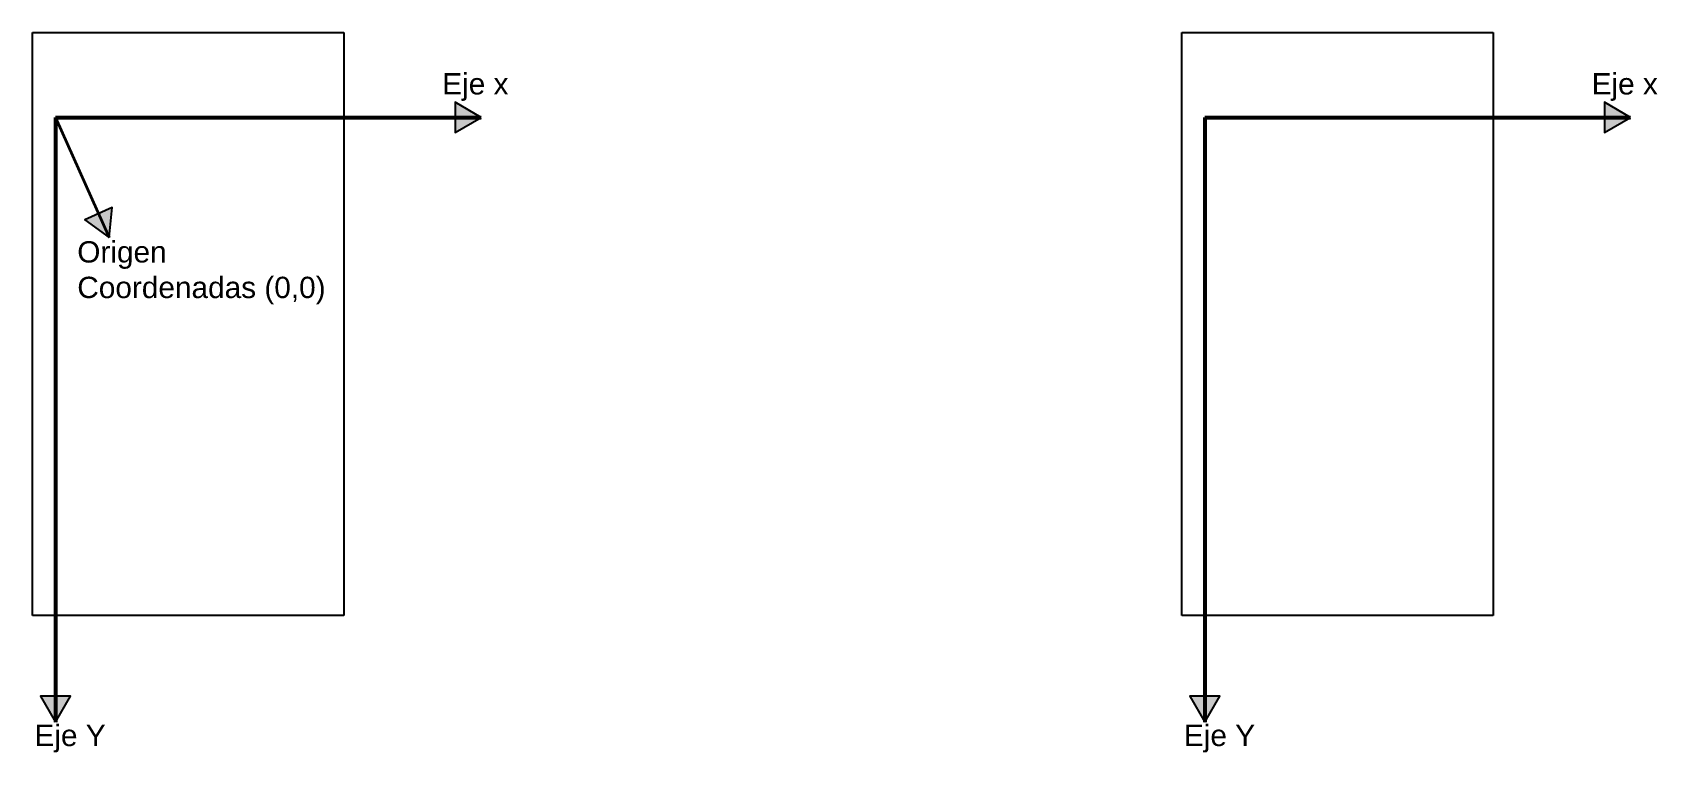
# Model space of a CAD drawing. Header units: millimetres. Extents: x 260 to 717, y 344 to 547.
import ezdxf

# ---------------------------------------------------------------- set-up
doc = ezdxf.new("R2010")
doc.units = ezdxf.units.MM
doc.layers.add('referencia', color=5, linetype='Continuous')
doc.styles.get("Standard").update_dxf_attribs({"font": 'arial.ttf'})
picture_1 = doc.add_image_def('image1.png', size_in_pixel=(331, 620))

msp = doc.modelspace()

# ---------------------------------------------------------------- hatches: boundary and pattern name
at = {"layer": 'referencia'}
h = msp.add_hatch(color=256, dxfattribs=at)
h.dxf.hatch_style = 1
h.paths.add_polyline_path([(378.73, 527.38), (378.73, 518.92), (386.05, 523.15)])
h = msp.add_hatch(color=256, dxfattribs=at)
h.dxf.hatch_style = 1
h.paths.add_polyline_path([(702.19, 527.38), (702.19, 518.92), (709.51, 523.15)])
h = msp.add_hatch(color=256, dxfattribs=at)
h.dxf.hatch_style = 1
h.paths.add_polyline_path([(274.5, 494.34), (281.34, 489.37), (282.22, 497.78)])
h = msp.add_hatch(color=256, dxfattribs=at)
h.dxf.hatch_style = 1
h.paths.add_polyline_path([(262.04, 360.18), (266.26, 352.86), (270.49, 360.18)])
h = msp.add_hatch(color=256, dxfattribs=at)
h.dxf.hatch_style = 1
h.paths.add_polyline_path([(585.5, 360.18), (589.73, 352.86), (593.95, 360.18)])

# ---------------------------------------------------------------- linework, layer by layer
at = {"layer": 'referencia', "lineweight": 53}
for p, q in [((266.26, 523.15), (386.05, 523.15)), ((266.26, 523.15), (266.26, 352.86)), ((589.73, 523.15), (709.51, 523.15)), ((589.73, 523.15), (589.73, 352.86))]:
    msp.add_line(p, q, dxfattribs=at)
at = {"layer": 'referencia', "lineweight": 35}
msp.add_line((266.26, 523.15), (281.34, 489.37), dxfattribs=at)
at = {"layer": 'referencia'}
for points in [[(386.05, 523.15), (378.73, 527.38), (378.73, 518.92)], [(709.51, 523.15), (702.19, 527.38), (702.19, 518.92)], [(281.34, 489.37), (282.22, 497.78), (274.5, 494.34)], [(266.26, 352.86), (270.49, 360.18), (262.04, 360.18)], [(589.73, 352.86), (593.95, 360.18), (585.5, 360.18)]]:
    msp.add_lwpolyline(points, close=True, dxfattribs=at)

# ---------------------------------------------------------------- texts
at = {"layer": 'referencia', "lineweight": 35, "char_height": 6, "attachment_point": 1}
for s, width, insert in [('Eje x', 23.0571, (375.11, 535.59)), ('Eje x', 23.0571, (698.57, 535.59)), ('Origen\\PCoordenadas (0,0)', 73.2423, (272.4, 488.28)), ('Eje Y', 23.0571, (260.36, 352.17)), ('Eje Y', 23.0571, (583.83, 352.17))]:
    msp.add_mtext_dynamic_manual_height_columns(s, width=width, gutter_width=12.5, heights=[0], dxfattribs=dict(at, insert=insert))

# ---------------------------------------------------------------- pictures from other files: only their frames are drawn
image = msp.add_image(picture_1, insert=(259.8, 382.93), size_in_units=(87.61, 164.11))
image.dxf.flags = 7
image = msp.add_image(picture_1, insert=(583.26, 382.93), size_in_units=(87.61, 164.11))
image.dxf.flags = 7

doc.saveas('drawing.dxf')
